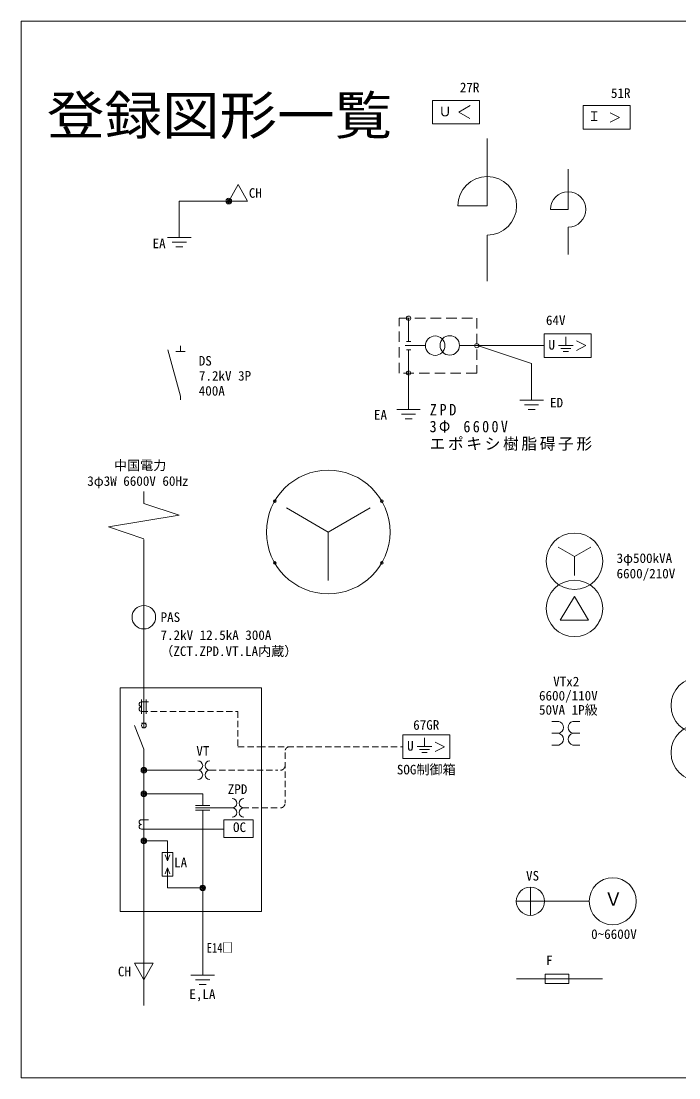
# Model space of a CAD drawing. Units: millimetres, scale not verified. Extents: x -40828 to 34218, y -22356 to 21925.
# Drawn here: x -40828 to -28252, y 1725 to 21925 of the extents above; entities that cross this region are included whole.
import ezdxf
from ezdxf.enums import TextEntityAlignment as Align

# ---------------------------------------------------------------- set-up
doc = ezdxf.new("R2010")
doc.units = ezdxf.units.MM
doc.header["$LTSCALE"] = 100
doc.header["$PDMODE"] = 32
doc.header["$PDSIZE"] = 50
doc.linetypes.add('DASHED1', pattern=[1.8, 1.2, -0.6])
doc.linetypes.add('DASHED2', pattern=[3, 2, -1])
doc.layers.add('E-0', color=6, linetype='Continuous', lineweight=20)
doc.styles.add('ＭＳ ゴシック', font='')
doc.styles.get('ＭＳ ゴシック').set_extended_font_data('MS Gothic')

msp = doc.modelspace()

# ---------------------------------------------------------------- linework, layer by layer
at = {"layer": 'E-0'}
for p, q in [((-32962.7, 20411.2), (-32962.7, 19961.2)), ((-32458.8, 20186.2), (-32242.1, 20311.3)), ((-32458.8, 20186.2), (-32248.1, 20064.5)), ((-29566.5, 20174.7), (-29386.5, 20084.7)), ((-29386.5, 20084.7), (-29566.5, 19994.7)), ((-32962.7, 19961.2), (-32062.7, 19961.2)), ((-36497.9, 18485.7), (-36677.9, 18800.7)), ((-37802.9, 18485.7), (-36857.9, 18485.7)), ((-37802.9, 17788.2), (-37802.9, 18485.7)), ((-36857.9, 18485.7), (-36497.9, 18485.7)), ((-38027.9, 17788.2), (-37577.9, 17788.2)), ((-38027.9, 17788.2), (-37577.9, 17788.2)), ((-37866.5, 17788.2), (-37739.2, 17788.2)), ((-37937.9, 17698.2), (-37667.9, 17698.2)), ((-37937.9, 17698.2), (-37667.9, 17698.2)), ((-37870.4, 17608.2), (-37735.4, 17608.2)), ((-37870.4, 17608.2), (-37735.4, 17608.2)), ((-30414.4, 15727.5), (-30414.4, 15890.8)), ((-30209.3, 15811.8), (-30029.3, 15721.8)), ((-37871.7, 15608.7), (-37691.7, 15608.7)), ((-37781.7, 15608.7), (-37781.7, 15721.2)), ((-30274.4, 15723.8), (-30554.4, 15723.8)), ((-30318.1, 15667.8), (-30510.6, 15667.8)), ((-30361.9, 15611.8), (-30466.9, 15611.8)), ((-30029.3, 15721.8), (-30209.3, 15631.8)), ((-31067.8, 14682.2), (-31067.8, 15379.7)), ((-33420.5, 14502), (-33420.5, 15199.5)), ((-31292.8, 14682.2), (-30842.8, 14682.2)), ((-31202.8, 14592.2), (-30932.8, 14592.2)), ((-33645.5, 14502), (-33195.5, 14502)), ((-33555.5, 14412), (-33285.5, 14412)), ((-31135.3, 14502.2), (-31000.3, 14502.2)), ((-33488, 14322), (-33353, 14322)), ((-38481.5, 12706), (-38481.5, 12931)), ((-37806.5, 12481), (-38481.5, 12706)), ((-39156.5, 12256), (-37806.5, 12481)), ((-38481.5, 12031), (-39156.5, 12256)), ((-38481.5, 12015.8), (-38481.5, 10755.8)), ((-30248.6, 11690), (-30248.6, 11330)), ((-30248.6, 10925), (-30518.6, 10475)), ((-29978.6, 10475), (-30248.6, 10925)), ((-38481.5, 10305.8), (-38481.5, 10755.8)), ((-38481.5, 10530.8), (-38481.5, 8415.8)), ((-30518.6, 10475), (-29978.6, 10475)), ((-29798.6, 10401.4), (-29753.6, 10491.4)), ((-38481.5, 8505.8), (-38481.5, 9180.8)), ((-38526.5, 8955.8), (-38526.5, 8685.8)), ((-38526.5, 8910.8), (-38391.5, 8910.8)), ((-38436.5, 8955.8), (-38436.5, 8685.8)), ((-38526.5, 8505.8), (-38436.5, 8505.8)), ((-30683.3, 8536.7), (-30548.3, 8536.7)), ((-30143.3, 8536.7), (-30278.3, 8536.7)), ((-30683.3, 8311.7), (-30548.3, 8311.7)), ((-30143.3, 8311.7), (-30278.3, 8311.7)), ((-33116.6, 8060.3), (-33116.6, 8223.6)), ((-32911.5, 8144.7), (-32731.5, 8054.7)), ((-30683.3, 8086.7), (-30548.3, 8086.7)), ((-30143.3, 8086.7), (-30278.3, 8086.7)), ((-38481.5, 8010.8), (-38481.5, 3105.8)), ((-38481.5, 8010.8), (-38481.5, 3915.8)), ((-32976.6, 8056.6), (-33256.6, 8056.6)), ((-33020.4, 8000.6), (-33212.9, 8000.6)), ((-33064.1, 7944.6), (-33169.1, 7944.6)), ((-32731.5, 8054.7), (-32911.5, 7964.7)), ((-37446.5, 7605.8), (-38481.5, 7605.8)), ((-38481.5, 7155.8), (-37356.5, 7155.8)), ((-37356.5, 7155.8), (-37356.5, 6930.8)), ((-37221.5, 6930.8), (-37491.5, 6930.8)), ((-37491.5, 6885.8), (-36771.5, 6885.8)), ((-37221.5, 6840.8), (-37491.5, 6840.8)), ((-37356.5, 6840.8), (-37356.5, 3690.8)), ((-38526.5, 6660.8), (-38391.5, 6660.8)), ((-38526.5, 6480.8), (-36951.5, 6480.8)), ((-38481.5, 6255.8), (-38031.5, 6255.8)), ((-38031.5, 6030.8), (-38031.5, 6255.8)), ((-38031.5, 5873.3), (-38076.5, 5985.8)), ((-38031.5, 5873.3), (-38076.5, 5985.8)), ((-38031.5, 6030.8), (-38031.5, 5873.3)), ((-38031.5, 6030.8), (-38031.5, 5873.3)), ((-37986.5, 5985.8), (-38031.5, 5873.3)), ((-37986.5, 5985.8), (-38031.5, 5873.3)), ((-38031.5, 5738.3), (-38076.5, 5625.8)), ((-38031.5, 5580.8), (-38031.5, 5738.3)), ((-37986.5, 5625.8), (-38031.5, 5738.3)), ((-38031.5, 5355.8), (-38031.5, 5580.8)), ((-38031.5, 5355.8), (-37356.5, 5355.8)), ((-31090.1, 5370.9), (-31090.1, 4830.9)), ((-31360.1, 5100.9), (-30820.1, 5100.9)), ((-31153.7, 5100.9), (-31026.4, 5100.9)), ((-31090.1, 5037.2), (-31090.1, 5164.5)), ((-29965.1, 5100.4), (-30932.6, 5100.4)), ((-38481.5, 3600.8), (-38661.5, 3915.8)), ((-38661.5, 3915.8), (-38301.5, 3915.8)), ((-38661.5, 3915.8), (-38301.5, 3915.8)), ((-38301.5, 3915.8), (-38481.5, 3600.8)), ((-38481.5, 3844.4), (-38481.5, 3717.2)), ((-37581.5, 3690.8), (-37131.5, 3690.8)), ((-37581.5, 3690.8), (-37131.5, 3690.8)), ((-37420.1, 3690.8), (-37292.8, 3690.8)), ((-37491.5, 3600.8), (-37221.5, 3600.8)), ((-37491.5, 3600.8), (-37221.5, 3600.8)), ((-37424, 3510.8), (-37289, 3510.8)), ((-37424, 3510.8), (-37289, 3510.8)), ((-30805.7, 3618.1), (-30355.7, 3618.1))]:
    msp.add_line(p, q, dxfattribs=at)
at = {"layer": 'E-0', "color": 7}
for p, q in [((-31915.4, 19678.9), (-31915.4, 18394.2)), ((-30368.1, 19096.7), (-30368.1, 18325.8)), ((-32476.7, 18394.2), (-31915.4, 18394.2)), ((-30704.9, 18325.8), (-30368.1, 18325.8)), ((-30368.1, 17989.1), (-30368.1, 17462.3)), ((-31915.4, 17832.9), (-31915.4, 16955)), ((-33420.5, 16247.5), (-33420.5, 15806.6)), ((-33456.7, 15799.4), (-33373.6, 15799.4)), ((-33096.8, 15722), (-33485.6, 15722)), ((-33460.3, 15644), (-33377.2, 15644)), ((-33420.5, 15647.6), (-33420.5, 15199.5)), ((-32102.7, 15722), (-32447, 15722)), ((-32123.1, 15728.4), (-31067.8, 15379.7)), ((-30829.2, 15722.9), (-32116.9, 15721.9)), ((-34955.5, 12159.7), (-34955.5, 11234.4)), ((-38481.5, 10305.8), (-38481.5, 10305.8)), ((-30805.7, 3618.1), (-31353.1, 3618.1)), ((-30355.7, 3618.1), (-29710.6, 3618.1))]:
    msp.add_line(p, q, dxfattribs=at)
at = {"layer": 'E-0', "color": 7, "linetype": 'DASHED2'}
for p, q in [((-33599.1, 15194.5), (-33599.1, 16249.7)), ((-33599.1, 16249.7), (-32117.4, 16249.7)), ((-32117.4, 16249.7), (-32117.4, 15194.5)), ((-32117.4, 15194.5), (-33599.1, 15194.5))]:
    msp.add_line(p, q, dxfattribs=at)
at = {"layer": 'E-0', "linetype": 'DASHED1'}
for p, q in [((-38526.5, 8730.8), (-36681.5, 8730.8)), ((-36681.5, 8730.8), (-36681.5, 8055.8)), ((-36681.5, 8055.8), (-36231.5, 8055.8)), ((-36276.5, 8055.8), (-33531.5, 8055.8)), ((-35781.5, 7943.3), (-35781.5, 6975.8)), ((-37221.5, 7605.8), (-35916.5, 7605.8)), ((-36591.5, 6885.8), (-35916.5, 6885.8))]:
    msp.add_line(p, q, dxfattribs=at)
at = {"layer": 'E-0', "color": 7}
msp.add_lwpolyline([(-40827.8, 1725.4), (-12027.8, 1725.4), (-12027.8, 21925.4), (-40827.8, 21925.4)], close=True, dxfattribs=at)
at = {"layer": 'E-0'}
for points in [[(-32062.7, 19961.2), (-32062.7, 20411.2), (-32962.7, 20411.2), (-32962.7, 19961.2)], [(-30084, 20309.7), (-30084, 19859.7), (-29184, 19859.7), (-29184, 20309.7)], [(-30084, 20309.7), (-30084, 19859.7), (-29184, 19859.7), (-29184, 20309.7)], [(-30829.2, 15497.9), (-30829.2, 15947.9), (-29929.2, 15947.9), (-29929.2, 15497.9)], [(-30829.2, 15497.9), (-30829.2, 15947.9), (-29929.2, 15947.9), (-29929.2, 15497.9)], [(-38931.5, 4905.8), (-38931.5, 9180.8), (-36231.5, 9180.8), (-36231.5, 4905.8)], [(-33531.5, 7830.8), (-33531.5, 8280.8), (-32631.5, 8280.8), (-32631.5, 7830.8)], [(-33531.5, 7830.8), (-33531.5, 8280.8), (-32631.5, 8280.8), (-32631.5, 7830.8)], [(-36951.5, 6323.3), (-36951.5, 6660.8), (-36389, 6660.8), (-36389, 6323.3)], [(-38132.7, 5580.8), (-38132.7, 6030.8), (-37930.2, 6030.8), (-37930.2, 5580.8)], [(-38132.7, 5580.8), (-38132.7, 6030.8), (-37930.2, 6030.8), (-37930.2, 5580.8)], [(-38132.7, 5580.8), (-38132.7, 6030.8), (-37930.2, 6030.8), (-37930.2, 5580.8)], [(-30805.7, 3528.1), (-30805.7, 3708.1), (-30355.7, 3708.1), (-30355.7, 3528.1)], [(-30805.7, 3528.1), (-30805.7, 3708.1), (-30355.7, 3708.1), (-30355.7, 3528.1)]]:
    msp.add_lwpolyline(points, close=True, dxfattribs=at)
for points in [[(-32062.7, 19961.2), (-32062.7, 20411.2), (-32962.7, 20411.2)], [(-36497.9, 18485.7), (-36677.9, 18800.7), (-36857.9, 18485.7)], [(-36677.9, 18800.7), (-36857.9, 18485.7), (-36497.9, 18485.7)], [(-38020.4, 15644.8), (-37781.7, 14753.7), (-37781.7, 14686.2)], [(-30560.4, 11870), (-30248.6, 11690), (-29936.9, 11870)], [(-38661.5, 8460.8), (-38481.5, 8010.8), (-38481.5, 7290.8)], [(-38301.5, 3915.8), (-38481.5, 3600.8), (-38661.5, 3915.8)]]:
    msp.add_lwpolyline(points, dxfattribs=at)
at = {"layer": 'E-0', "color": 7}
msp.add_lwpolyline([(-35756.9, 12622.4), (-34955.5, 12159.7), (-34154.1, 12622.4)], dxfattribs=at)
at = {"layer": 'E-0'}
for centre, radius in [((-36857.9, 18485.7), 54), ((-36857.9, 18485.7), 36), ((-36857.9, 18485.7), 18), ((-30248.6, 11600), 540), ((-30248.6, 10700), 540), ((-38481.5, 10530.8), 225), ((-27861.1, 8842), 540), ((-38481.5, 8460.8), 45), ((-27861.1, 7942), 540), ((-38481.5, 7605.8), 54), ((-38481.5, 7605.8), 36), ((-38481.5, 7605.8), 18), ((-38481.5, 7155.8), 54), ((-38481.5, 7155.8), 36), ((-38481.5, 7155.8), 18), ((-38481.5, 6255.8), 54), ((-38481.5, 6255.8), 36), ((-38481.5, 6255.8), 18), ((-29515.1, 5100.4), 450), ((-37356.5, 5355.8), 54), ((-37356.5, 5355.8), 36), ((-37356.5, 5355.8), 18), ((-31090.1, 5100.9), 270)]:
    msp.add_circle(centre, radius, dxfattribs=at)
at = {"layer": 'E-0', "color": 7}
for centre, radius in [((-33420.5, 16247.5), 41.2), ((-32911, 15722), 185.8), ((-32632.7, 15727.1), 185.8), ((-32117.4, 15722), 41.2), ((-33420.5, 15199.5), 41.2), ((-34955.5, 12159.7), 1182.2)]:
    msp.add_circle(centre, radius, dxfattribs=at)
for centre, radius in [((-31915.4, 18394.2), 561.3), ((-30368.1, 18325.8), 336.8)]:
    msp.add_arc(centre, radius, 270, 180, dxfattribs=at)
at = {"layer": 'E-0'}
for centre, radius, start, end in [((-38526.5, 8865.8), 45, 90, 270), ((-38526.5, 8775.8), 45, 90, 270), ((-30573.6, 8424.2), 115.3, 282.68, 77.32), ((-30253, 8424.2), 115.3, 102.68, 257.32), ((-30573.6, 8199.2), 115.3, 282.68, 77.32), ((-30253, 8199.2), 115.3, 102.68, 257.32), ((-37446.5, 7695.8), 90, 270, 90), ((-37221.5, 7695.8), 90, 90, 270), ((-37446.5, 7515.8), 90, 270, 90), ((-37221.5, 7515.8), 90, 90, 270), ((-36794, 6975.8), 90, 270, 90), ((-36794, 6795.8), 90, 270, 90), ((-36569, 6975.8), 90, 90, 270), ((-36569, 6795.8), 90, 90, 270), ((-38526.5, 6615.8), 45, 90, 270), ((-38526.5, 6525.8), 45, 90, 270)]:
    msp.add_arc(centre, radius, start, end, dxfattribs=at)
at = {"layer": 'E-0', "linetype": 'DASHED1'}
for centre, start, end in [((-35691.5, 7965.8), 90, 180), ((-35871.5, 7695.8), 270, 360), ((-35871.5, 6975.8), 270, 0)]:
    msp.add_arc(centre, 90, start, end, dxfattribs=at)
at = {"layer": 'E-0', "color": 7}
for p in [(-35979.3, 12750.8), (-33931.7, 12750.8), (-35979.3, 11568.7), (-33931.7, 11568.7)]:
    msp.add_point(p, dxfattribs=at)

# ---------------------------------------------------------------- texts
at = {"layer": 'E-0', "color": 7, "style": 'ＭＳ ゴシック'}
for s, height, p in [('27R', 183.3, (-32439, 20512.1)), ('51R', 183.3, (-29550.3, 20403.3)), ('Ｕ', 183.3, (-32847, 20052.2)), ('Ｉ', 183.3, (-29996.2, 19962.5)), ('CH', 183.3, (-36474.2, 18493.7)), ('EA', 183.3, (-38314.9, 17530.5)), ('64V', 183.3, (-30793.2, 16060.5)), ('U', 183.3, (-30744.9, 15591.7)), ('DS', 183.3, (-37431.6, 15286)), ('7.2kV 3P', 183.3, (-37428, 14999)), ('400A', 183.3, (-37431.6, 14712)), ('ED', 183.3, (-30714.8, 14485.7)), ('EA', 183.3, (-34081.1, 14254)), ('中国電力', 183.3, (-39051.9, 13287.2)), ('3φ3W 6600V 60Hz', 183.3, (-39563.3, 12987.3)), ('3φ500kVA', 183.3, (-29442.6, 11513.2)), ('6600/210V', 183.3, (-29442.6, 11218.7)), ('PAS', 183.3, (-38161.2, 10385.3)), ('7.2kV 12.5kA 300A ', 183.3, (-38162.7, 10042.4)), ('（ZCT.ZPD.VT.LA内蔵）', 183.3, (-38167.3, 9734.8)), ('VTx2', 183.3, (-30654.4, 9155.8)), ('6600/110V', 183.3, (-30925.7, 8884.4)), ('50VA 1P級', 183.3, (-30925.7, 8613.1)), ('67GR', 183.3, (-33331.2, 8324.9)), ('U', 183.3, (-33447.2, 7924.6)), ('VT', 183.3, (-37477.6, 7828)), ('SOG制御箱', 183.3, (-33643.8, 7471.4)), ('ZPD', 183.3, (-36876.7, 7098.2)), ('OC', 183.3, (-36776.5, 6369.8)), ('LA', 183.3, (-37902.9, 5694.1)), ('VS', 183.3, (-31173.9, 5442.1)), ('Ｖ', 256.6, (-29680.4, 4937)), ('0~6600V', 183.3, (-29929.1, 4326.7)), ('F', 183.3, (-30789.4, 3825.4)), ('CH', 183.3, (-38977.3, 3612.2)), ('E,LA', 183.3, (-37610.9, 3179))]:
    msp.add_text(s, height=height, dxfattribs=at).set_placement(p, align=Align.BOTTOM_LEFT)
at = {"layer": 'E-0', "style": 'ＭＳ ゴシック', "width": 1.1}
msp.add_text('登録図形一覧', height=733.1, dxfattribs=at).set_placement((-40334, 19538.3), align=Align.BOTTOM_LEFT)
at = {"layer": 'E-0', "color": 7, "style": 'ＭＳ ゴシック', "width": 0.8}
msp.add_text('E14□', height=183.3, dxfattribs=at).set_placement((-37278, 4065.9), align=Align.BOTTOM_LEFT)
at = {"layer": 'E-0', "color": 7, "char_height": 219.9, "attachment_point": 7, "style": 'ＭＳ ゴシック'}
for s, insert in [('\\T1.38;\\W0.9;ZPD', (-33013.9, 14388.2)), ('\\T1.33;\\W0.9;3Φ\\~6600V', (-33017.5, 14059.3)), ('\\T1.17;エポキシ樹脂碍子形', (-33017.5, 13712.4))]:
    msp.add_mtext(s, dxfattribs=dict(at, insert=insert))

doc.saveas('drawing.dxf')
